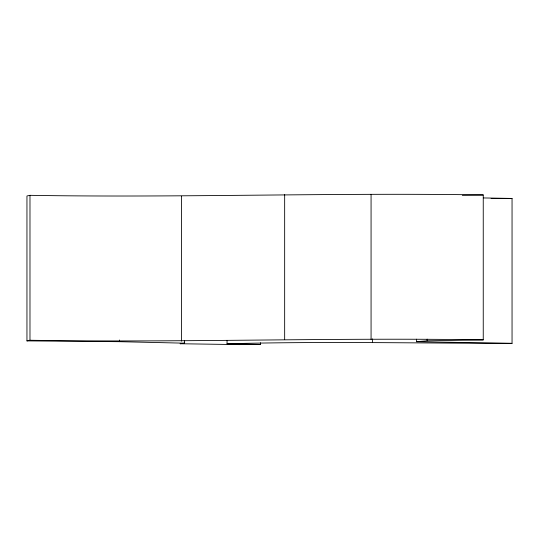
<?xml version="1.0" encoding="UTF-8"?>
<svg xmlns="http://www.w3.org/2000/svg" width="539" height="539" viewBox="0 0 539 539"><rect width="100%" height="100%" fill="white"/><g stroke="black" fill="none" stroke-linecap="round" stroke-linejoin="round"><path stroke-width="0.81" d="M416.546 339.172L416.546 341.686L427.157 340.816L483.247 339.873L483.247 194.95C332.145 192.558 181.077 197.813 29.982 195.334L26.95 195.967L26.95 340.891L119.422 341.686L184.607 343.175L184.607 340.661M26.95 340.891L29.982 340.25C181.077 342.73 332.145 337.475 483.247 339.873M184.607 343.175L180.06 343.741L239.181 344.61L260.404 344.414L260.404 342.737M462.321 195.307L483.247 194.95M227.054 340.446L227.054 343.794C322.046 341.248 417.051 343.282 512.05 343.356L512.05 198.44L483.564 197.941M491.103 198.595L512.05 198.44M416.546 341.686L512.05 343.356M227.054 343.794L260.404 344.414M427.157 339.139L427.157 340.816M372.584 338.896L372.584 342.252M371.068 194.39L371.068 339.307M284.659 194.572L284.659 339.489M181.576 196.223L181.576 341.14M119.422 340.015L119.422 341.686M29.982 195.334L29.982 340.25"/></g></svg>
